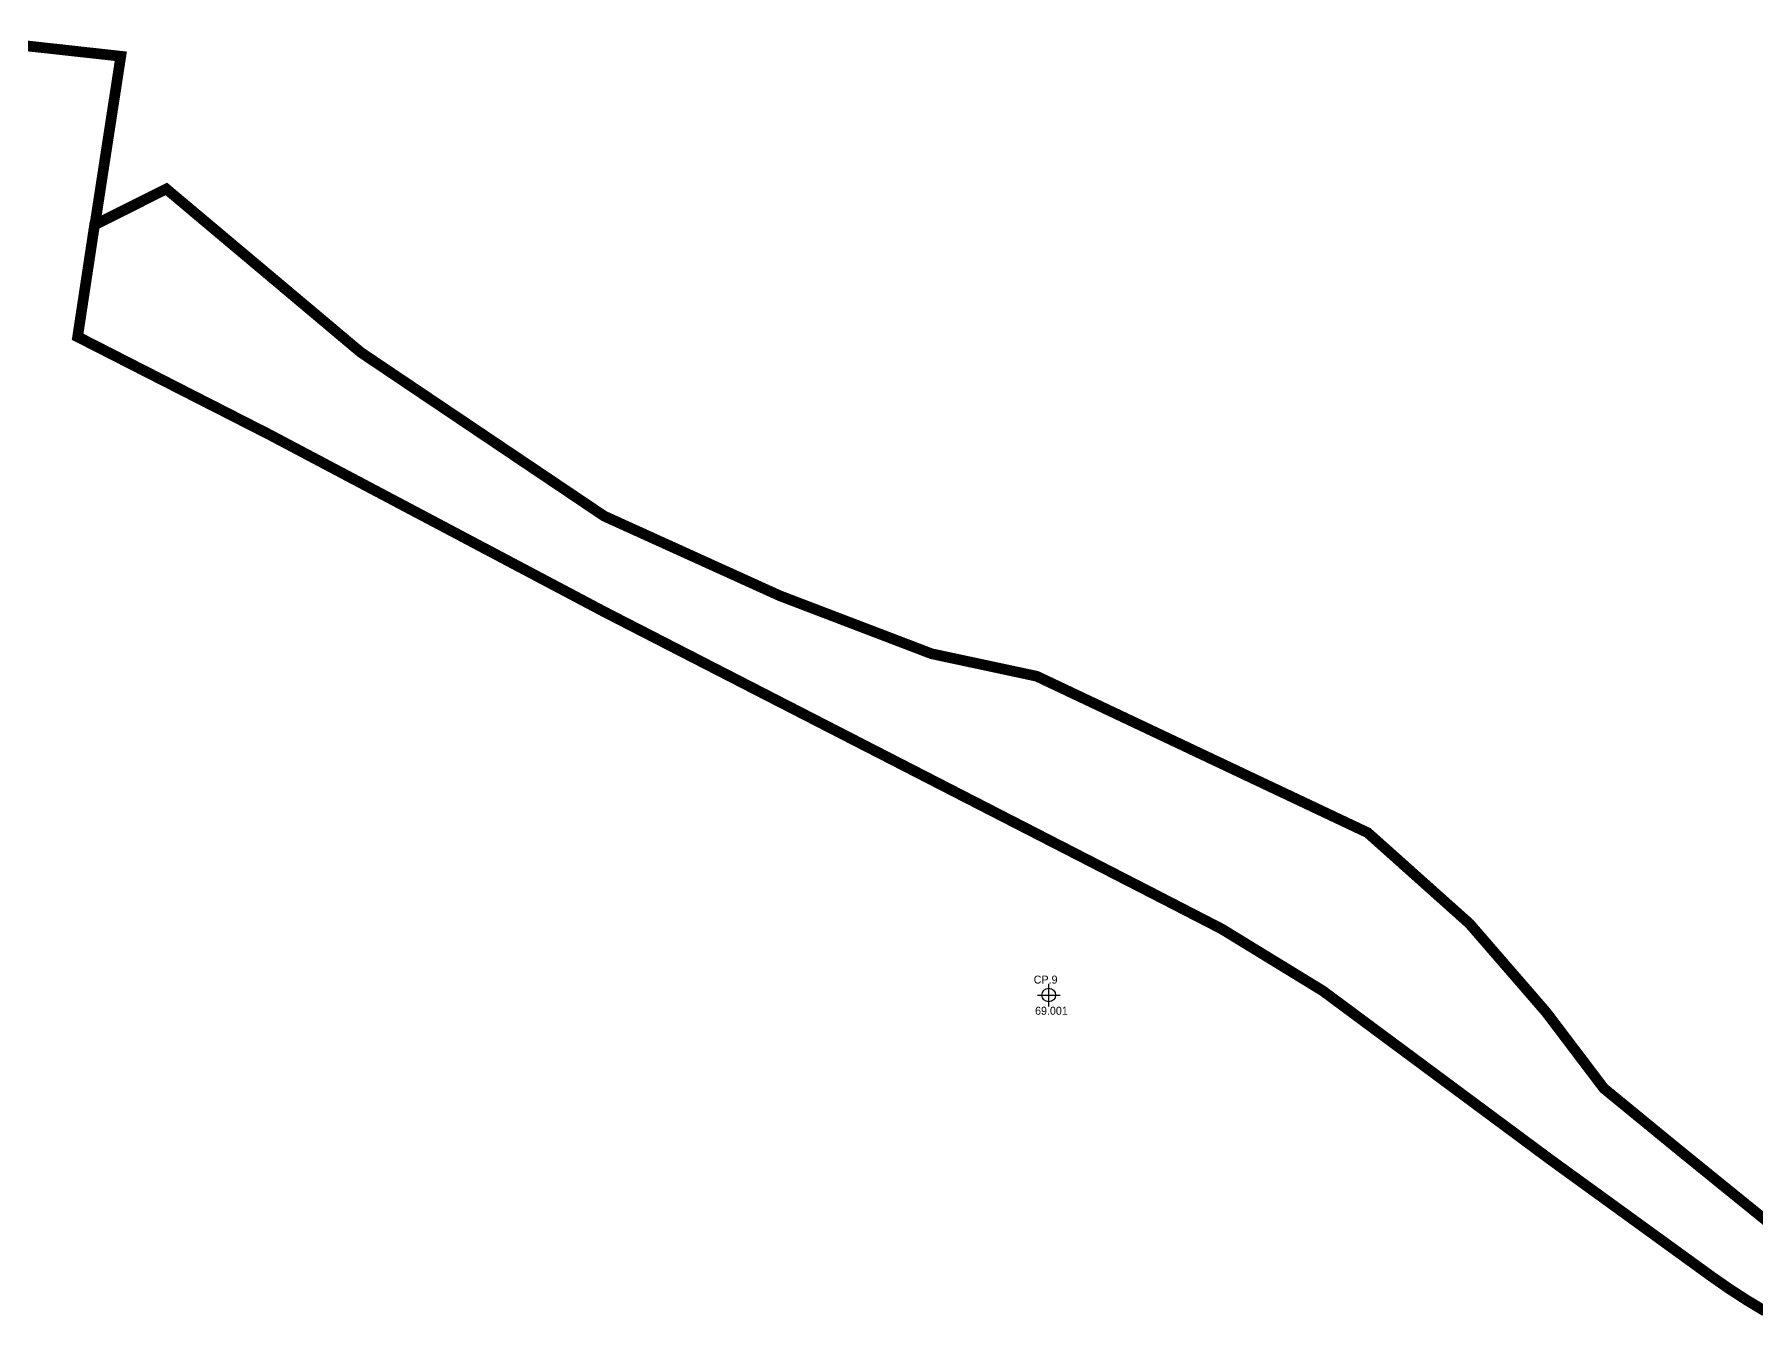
# Model space of a CAD drawing. Extents: x 426952 to 428937, y 277549 to 278648.
# Drawn here: x 427933.5 to 428256.4, y 278349.5 to 278589.9 of the extents above; entities that cross this region are included whole.
import ezdxf

# ---------------------------------------------------------------- set-up
doc = ezdxf.new("R2010")
doc.units = 0
doc.header["$MEASUREMENT"] = 0
doc.linetypes.add('boundary', pattern=[170, 150, -4, 4, -4, 4, -4])
for name, color, linetype in [('-00-경계_369-1 369 매입(20240430)', 7, 'CONTINUOUS'), ('-00-도시계획도로 현황측량경계', 7, 'CONTINUOUS'), ('기준점', 1, 'CONTINUOUS')]:
    doc.layers.add(name, color=color, linetype=linetype)
doc.styles.add('JKS_FONT', font='', dxfattribs={"height": 1.5})
doc.styles.get('JKS_FONT').set_extended_font_data('Expo M')

# ---------------------------------------------------------------- blocks, each defined once
blk = doc.blocks.new('기준점')
at = {"layer": '기준점', "linetype": 'Continuous'}
for p, q in [((-2.12, 0), (2.12, 0)), ((0, -2.12), (0, 2.12))]:
    blk.add_line(p, q, dxfattribs=at)
blk.add_circle((0, 0), 1.27, dxfattribs=at)

msp = doc.modelspace()

# ---------------------------------------------------------------- linework, layer by layer
at = {"layer": '-00-경계_369-1 369 매입(20240430)', "color": 1, "linetype": 'boundary', "const_width": 2}
msp.add_lwpolyline([(428257.97, 278350.52), (428254.58, 278352.55), (428251.25, 278354.71), (428248, 278356.97), (428217.51, 278379.08), (428175.03, 278410.59), (428156.04, 278422.22), (428142.35, 278429.27), (428040.45, 278481.59), (427977.64, 278514.83), (427941.57, 278533.23), (427943.15, 278543.65), (427944.75, 278554.21), (427944.81, 278554.24), (427949.67, 278585.83), (427921.61, 278588.92)], dxfattribs=at)
at = {"layer": '-00-도시계획도로 현황측량경계', "color": 5, "linetype": 'boundary', "const_width": 2, "elevation": 12}
msp.add_lwpolyline([(428257.97, 278350.52), (428254.58, 278352.55), (428251.25, 278354.71), (428248, 278356.97), (428217.51, 278379.08), (428175.03, 278410.59), (428156.04, 278422.22), (428142.35, 278429.27), (428040.45, 278481.59), (427977.64, 278514.83), (427941.57, 278533.22), (427944.75, 278554.21), (427958.2, 278560.95), (427994.66, 278530.31), (428040.29, 278499.61), (428073.2, 278484.68), (428101.67, 278473.8), (428121.39, 278469.58), (428183.45, 278440.24), (428202.53, 278423.19), (428216.9, 278406.6), (428227.73, 278392.3), (428241.69, 278380.86), (428265.99, 278361.16)], dxfattribs=at)

# ---------------------------------------------------------------- block references
at = {"layer": '기준점'}
msp.add_blockref('기준점', (428123.65, 278409.8), dxfattribs=at)

# ---------------------------------------------------------------- texts
at = {"layer": '기준점', "char_height": 1.5, "style": 'JKS_FONT'}
for s, insert, attachment_point in [('CP.9', (428123.06, 278411.93), 8), ('69.001', (428124.15, 278407.61), 2)]:
    msp.add_mtext(s, dxfattribs=dict(at, insert=insert, attachment_point=attachment_point))

doc.saveas('drawing.dxf')
